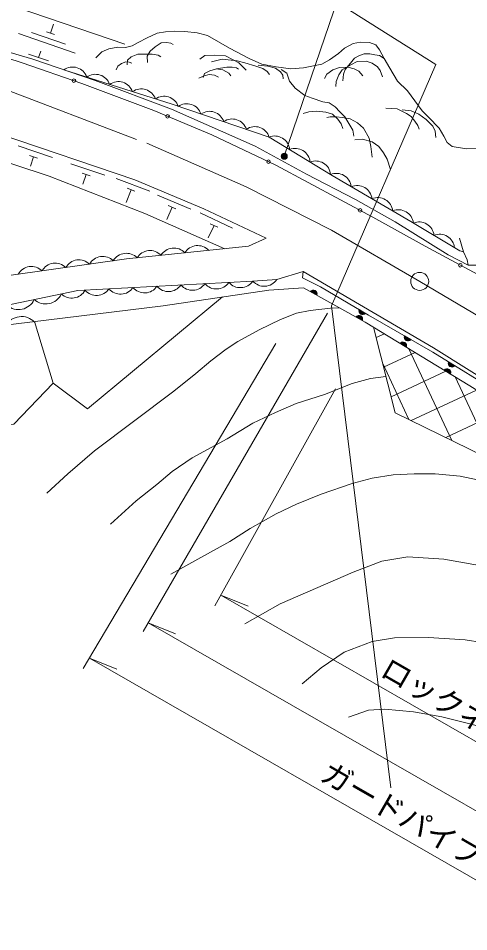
# Model space of a CAD drawing. Units: millimetres, scale not verified. Extents: x 40000 to 680000, y 20000 to 380000.
# Drawn here: x 430374 to 467918, y 242291 to 318460 of the extents above; entities that cross this region are included whole.
import ezdxf
from ezdxf.enums import TextEntityAlignment as Align

# ---------------------------------------------------------------- set-up
doc = ezdxf.new("R2010")
doc.units = ezdxf.units.MM
doc.header["$LTSCALE"] = 1000
doc.linetypes.add('CHAIN', pattern=[18.5, 12, -1.5, 3.5, -1.5])
for name, color, linetype, lineweight in [('M-BGD', 7, 'Continuous', 13), ('M-BGD-HTXT', 7, 'Continuous', 13), ('M-BMK', 2, 'Continuous', 13), ('M-BMK-ROW', 30, 'Continuous', 13), ('M-BMK-SRVR', 3, 'Continuous', 13), ('M-STR-HTXT', 7, 'Continuous', 13), ('M-STR-STRC', 7, 'Continuous', 13)]:
    doc.layers.add(name, color=color, linetype=linetype, lineweight=lineweight)
doc.styles.add('ＭＳ ゴシック', font='')
doc.styles.get('ＭＳ ゴシック').set_extended_font_data('MS Gothic')

msp = doc.modelspace()

# ---------------------------------------------------------------- hatches: boundary and pattern name
at = {"layer": 'M-BGD'}
for points in [[(454710, 295672), (455256, 295368, 0.84072)], [(459320, 293855), (458781, 294174, 0.84072)], [(458512, 293555), (459059, 293251, 0.84072)], [(463099, 291667), (462557, 291980, 0.84072)], [(462721, 291036), (462186, 291361, -0.84072)], [(466758, 289485), (466225, 289813, 0.84072)], [(466412, 288791), (465877, 289116, -0.84072)]]:
    msp.add_hatch(color=256, dxfattribs=at).paths.add_polyline_path(points)
h = msp.add_hatch(dxfattribs=at)
h.set_pattern_fill('USER', color=256, style=0, pattern_type=2)
h.set_pattern_definition([(25, (-0, 0), (-1056.546, 2265.77), []), (115, (-0, 0), (-2265.77, -1056.546), [])])
h.paths.add_polyline_path([(487150, 275772), (476961, 282185), (468006, 287821), (459982, 292702), (461787, 285563), (470415, 281345), (483328, 274753), (498928, 266496), (504963, 266171), (501119, 268141)])
at = {"layer": 'M-STR-STRC'}
msp.add_hatch(color=256, dxfattribs=at).paths.add_polyline_path([(452766, 307069, -1), (452327, 306830, -0.41421), (452427, 307169, -0.41421)])

# ---------------------------------------------------------------- linework, layer by layer
at = {"layer": 'M-BGD'}
for p, q in [((433053, 317216), (433316, 317970)), ((430396, 317191), (435116, 315541)), ((431488, 317286), (434320, 316296)), ((432722, 317331), (433383, 317100)), ((431235, 315465), (432891, 314900)), ((432063, 315183), (432245, 315715)), ((433219, 306848), (430377, 307809)), ((431986, 306790), (431323, 307015)), ((431654, 306902), (431390, 306122)), ((437589, 305370), (434747, 306331)), ((436355, 305312), (435692, 305537)), ((436024, 305425), (435751, 304619)), ((441334, 304052), (438525, 305106)), ((439771, 304157), (439376, 303104)), ((440099, 304035), (439444, 304280)), ((444754, 302545), (441990, 303710)), ((443197, 302713), (442760, 301676)), ((443520, 302577), (442875, 302849)), ((448239, 300945), (445526, 302226)), ((446691, 301179), (446210, 300162)), ((447007, 301029), (446374, 301328)), ((454710, 295672), (455256, 295368)), ((459320, 293855), (458781, 294174)), ((458512, 293555), (459059, 293251)), ((463099, 291667), (462557, 291980)), ((462186, 291361), (462721, 291036)), ((466758, 289485), (466225, 289813)), ((465877, 289116), (466412, 288791))]:
    msp.add_line(p, q, dxfattribs=at)
for points in [[(423654, 323094), (427549, 320289), (439252, 316303)], [(425239, 316916), (431577, 315051), (436782, 313275), (443157, 310868), (450118, 307792), (454397, 305466), (458472, 303348), (461774, 301480), (466211, 298746), (467859, 297878), (468575, 297870)], [(436830, 315156), (437333, 315670), (437921, 315903), (438682, 316050), (439320, 316014), (439872, 316148), (440375, 316443), (441111, 316815), (441946, 317207), (442657, 317342), (443405, 317379), (444252, 317354), (445282, 317244), (446141, 317011), (447049, 316508), (447993, 315957), (449618, 315098), (450665, 314637), (451865, 314422), (453081, 314237), (454159, 314329), (455661, 314630), (456322, 314995), (457052, 315527), (457555, 315970), (458275, 316355), (458896, 316453), (459636, 316443), (460168, 316246), (460484, 315822), (460876, 315116), (461334, 314312), (461977, 313211), (462819, 312420), (464031, 310746), (464574, 310213), (465441, 309300), (465842, 308632), (466121, 308108), (466544, 307774), (467726, 307585), (468595, 307618)], [(425297, 316484), (430689, 314736), (435679, 313032), (441675, 310760), (446498, 308745), (451840, 306210), (459917, 301880), (464282, 299449), (475955, 293163), (480942, 290341), (497176, 281478), (503020, 278728), (508550, 276464), (513102, 274906), (518084, 273601)], [(441143, 314764), (441126, 315288), (441362, 315703), (441779, 316078), (442277, 316403), (442723, 316444), (443099, 316383), (443282, 316281)], [(439446, 314576), (439487, 314970), (439783, 315239), (440337, 315459), (440885, 315469), (441545, 315459), (442022, 315378), (442256, 315246)], [(445498, 315041), (445932, 315359), (446735, 315376), (447653, 315318), (448298, 314995), (448762, 314739), (449366, 314127)], [(457434, 313233), (457474, 313792), (457617, 314196), (458052, 314703), (458411, 315127), (458765, 315336), (459204, 315482), (459672, 315485), (460103, 315423), (460483, 315347), (460876, 315116)], [(438528, 314161), (438668, 314472), (438979, 314700), (439332, 314819), (439606, 314809), (439840, 314726)], [(446470, 314830), (447380, 315045), (448617, 314914), (449259, 314745), (450177, 314470), (450745, 314260), (451112, 314012), (451322, 313778)], [(456852, 312782), (456881, 313182), (457092, 313740), (457383, 314168), (458090, 314590), (458610, 314841), (459357, 314881), (459882, 314716), (460310, 314419), (460544, 314100), (460744, 313581)], [(467492, 298982), (467182, 299060), (463086, 301516), (456544, 305347), (451283, 308556), (443189, 311289), (434180, 314163)], [(445793, 313530), (445896, 313859), (446339, 314085), (446900, 314236), (447418, 314156), (447927, 313878), (448101, 313662)], [(446900, 314236), (447749, 314388), (448213, 314391), (448564, 314336), (448743, 314202)], [(450378, 314539), (451182, 314465), (451801, 314286), (452223, 313999), (452427, 313723), (452443, 313413)], [(452285, 314198), (452769, 313894), (452988, 313209), (453448, 312631), (454269, 312026), (454883, 311787), (455771, 311497), (456292, 311419), (456796, 311081), (457184, 310661), (457583, 310251), (458004, 309554), (458253, 309122), (458342, 308640)], [(455887, 313448), (456092, 313801), (456594, 314161), (457159, 314355), (457838, 314394), (458369, 314252), (458757, 314035), (459082, 313665)], [(360756, 311911), (365150, 312264), (371985, 313078), (376164, 313503), (384911, 313609), (393693, 313326), (398509, 313114), (408712, 311885), (417537, 309892), (424265, 308158), (432960, 305286), (440928, 302172), (447581, 299247)], [(445426, 313459), (445867, 313672), (446293, 313768), (446720, 313724), (447072, 313555)], [(461009, 310973), (461948, 310911), (462726, 310529), (463116, 310262), (463414, 309870), (463667, 309509), (463788, 309218)], [(462381, 310826), (463110, 310744), (463769, 310471), (464364, 310015), (464922, 309471), (465125, 309034), (465169, 308509)], [(454112, 310506), (454586, 310669), (455257, 310711), (456014, 310641), (456566, 310464), (456998, 310054), (457281, 309644), (457415, 309255)], [(459863, 306885), (459759, 307768), (459608, 308468), (459147, 309287), (458661, 309749), (458048, 310075), (457363, 310196), (456911, 310237), (456367, 310237), (456088, 310180)], [(428761, 308831), (440087, 305000), (445853, 302570), (451023, 300128), (449571, 299455), (439408, 298393), (426411, 296553)], [(458422, 308317), (459059, 308380), (459863, 308166), (460436, 307760), (460818, 307243), (461128, 306702), (461401, 305854)], [(367133, 289699), (364012, 298663), (374423, 303017), (380727, 303548), (384764, 302911), (390465, 301424), (394467, 300327), (419401, 295739), (427175, 294058), (435342, 295757), (449919, 296550), (451915, 296677), (454111, 297349), (464983, 290979), (485559, 278079), (496375, 271838), (510725, 264719), (512361, 261439)], [(364502, 297254), (375100, 301175), (381834, 301789), (390044, 299972), (400243, 297791), (426165, 292767), (428598, 292783), (442443, 294487), (451244, 295792), (454152, 295982)], [(467142, 300132), (467492, 298982), (467774, 298323), (467859, 297878)], [(454111, 297349), (454071, 296816), (455564, 296075), (459559, 293714), (464924, 290611), (470794, 287007), (485310, 277780), (492706, 273546), (501011, 269143), (508560, 265370), (510457, 264269), (513263, 259131), (512617, 258411), (510655, 261340), (509016, 264095), (501119, 268141), (487150, 275772), (468006, 287821), (459292, 293121), (454152, 295982)], [(431731, 293169), (433275, 288031), (436147, 285895), (447390, 295221)], [(457152, 294313), (456387, 294273), (454696, 294087), (453573, 293876), (452238, 293355), (450453, 292493), (448675, 291518), (447692, 290867), (446417, 289902), (445163, 288839), (443326, 287364), (436736, 282387), (434493, 280469), (432745, 278863)], [(459982, 292702), (461787, 285563), (470415, 281345), (483328, 274753), (498928, 266496), (504963, 266171)], [(433275, 288031), (429996, 284613), (421003, 283707), (416291, 283125)], [(438049, 276285), (440205, 278217), (441917, 279580), (443201, 280673), (444881, 281798), (447798, 283398), (449929, 284685), (451800, 285588), (453544, 286332), (455906, 287093), (458209, 287997), (459731, 288425), (461021, 288592)], [(443090, 272094), (445346, 273353), (448009, 274843), (449694, 275927), (451873, 277147), (453564, 277933), (455627, 278765), (458214, 279671), (459870, 280109), (461623, 280401), (463376, 280486), (465120, 280475), (467201, 280281), (469697, 279745)], [(449245, 267951), (452211, 269626), (458294, 272274), (460674, 273194), (462836, 273546), (465840, 273361), (468823, 272842), (471688, 272088), (476793, 270025), (480848, 268216), (483882, 266642), (487607, 264277), (490909, 262133), (494365, 259583), (499932, 254522), (501391, 252692), (502330, 250565), (502901, 247862), (503203, 244646), (503572, 242111), (504075, 240972), (505633, 238794), (507915, 236058), (511405, 231662)], [(454046, 262955), (455633, 264308), (457547, 265614), (459882, 266478), (461726, 266804), (464574, 266828), (467608, 266641), (470442, 266173), (473533, 265182), (476186, 264121), (478447, 262968), (481076, 261449), (485185, 258855), (487633, 257136), (489713, 255492), (492115, 253195), (493631, 251292), (495138, 249067), (495808, 247681), (496340, 246065), (496620, 242353), (497173, 240175)], [(457901, 260185), (459557, 260778), (460931, 260856), (463305, 260622), (465663, 260216), (468115, 259607), (470520, 258920), (472566, 258156), (475009, 257028), (476352, 256342), (478523, 255405), (480511, 254353), (482119, 253342), (483822, 252046), (485446, 250720), (486430, 249611), (486963, 248625), (487400, 247423), (487697, 245940), (487760, 243452), (488010, 240876)]]:
    msp.add_lwpolyline(points, dxfattribs=at)
for centre in [(435009, 313260), (442817, 310283), (451229, 306500), (458864, 302445), (467216, 297869)]:
    msp.add_circle(centre, 150, dxfattribs=at)
for centre, radius, start, end in [((434904, 313145), 1250, 19.17572, 125.43592), ((436810, 312537), 1250, 19.17572, 125.43592), ((438715, 311929), 1250, 19.17572, 125.43592), ((440621, 311321), 1250, 19.17572, 125.43592), ((442522, 310710), 1250, 18.94123, 125.20143), ((444413, 310087), 1250, 18.31214, 124.57234), ((446309, 309450), 1250, 18.31208, 124.57228), ((448205, 308814), 1250, 18.31208, 124.57228), ((450094, 308172), 1250, 17.8812, 124.14141), ((451746, 307395), 1250, 5.48299, 111.74319), ((453454, 306353), 1250, 5.48299, 111.74319), ((455161, 305312), 1250, 5.48299, 111.74319), ((456888, 304278), 1250, 6.43335, 112.69355), ((458614, 303265), 1250, 6.51818, 112.77838), ((460340, 302255), 1250, 6.51767, 112.77788), ((462064, 301243), 1250, 6.44427, 112.70447), ((463778, 300226), 1250, 5.92503, 112.18524), ((465493, 299198), 1250, 5.92741, 112.18761), ((445328, 298258), 1250, 42.83417, 149.09437), ((437408, 297353), 1250, 44.93016, 151.19037), ((439378, 297616), 1250, 44.01694, 150.27714), ((441350, 297842), 1250, 42.83148, 149.09169), ((443339, 298050), 1250, 42.83417, 149.09437), ((433447, 296792), 1250, 44.93016, 151.19037), ((435428, 297072), 1250, 44.93016, 151.19037), ((431467, 296511), 1250, 44.93016, 151.19037), ((444886, 297026), 1250, 219.97755, 326.23775), ((446883, 297134), 1250, 219.97755, 326.23775), ((448879, 297244), 1250, 220.03917, 326.29938), ((450870, 297362), 1250, 220.50091, 326.76112), ((434833, 296370), 1250, 226.02961, 332.28982), ((436898, 296592), 1250, 219.97755, 326.23775), ((438895, 296701), 1250, 219.97755, 326.23775), ((440892, 296809), 1250, 219.97755, 326.23775), ((442889, 296918), 1250, 219.97755, 326.23775), ((454956, 295472), 318, 340.79084, 141.00857), ((430394, 295613), 1445, 228.61805, 334.87826), ((432658, 296084), 1445, 228.61805, 334.87826), ((459078, 294062), 318, 159.31056, 319.52829), ((430638, 292069), 1519, 44.08246, 150.34266), ((458759, 293356), 318, 340.79084, 141.00857), ((462855, 291871), 318, 159.8463, 320.06403), ((462425, 291152), 318, 338.58011, 138.79784), ((466520, 289695), 318, 158.34429, 318.56202), ((466116, 288907), 318, 338.58011, 138.79784)]:
    msp.add_arc(centre, radius, start, end, dxfattribs=at)
at = {"layer": 'M-BGD-HTXT'}
msp.add_line((452547, 306949), (460424, 330171), dxfattribs=at)
at = {"layer": 'M-BMK', "linetype": 'CHAIN'}
msp.add_lwpolyline([(429023, 312626), (441089, 308032), (449362, 304406), (456490, 300779), (463830, 296521), (479058, 287498), (487121, 282757), (491155, 280705), (498863, 277203), (506028, 274071), (513620, 271075), (518054, 269549), (523028, 268334), (526965, 267643), (531342, 267174), (536241, 266919), (542661, 266936), (548692, 267478), (553148, 268364)], dxfattribs=at)
at = {"layer": 'M-BMK-ROW'}
msp.add_lwpolyline([(461426, 254291), (456486, 294468), (465179, 314609), (433825, 334353), (429474, 339898)], dxfattribs=at)
at = {"layer": 'M-BMK-SRVR'}
msp.add_circle((463830, 296521), 750, dxfattribs=at)
at = {"layer": 'M-STR-HTXT'}
for p, q in [((456146, 293861), (440793, 267327)), ((451854, 291329), (435794, 264239)), ((456820, 287558), (446763, 269474)), ((447249, 270348), (493428, 243847)), ((447249, 270348), (449528, 269434)), ((441210, 268048), (443489, 267135)), ((436304, 265099), (495528, 231112)), ((436304, 265099), (438582, 264186))]:
    msp.add_line(p, q, dxfattribs=at)
msp.add_lwpolyline([(441210, 268048), (494021, 237742), (497516, 236165), (504017, 233780), (509344, 232208), (514143, 231075), (518833, 230229), (522402, 229730), (527588, 229272), (532587, 229109), (536852, 229223), (543557, 229794), (548978, 230602), (554252, 231778), (558902, 233045), (562178, 234084), (565896, 235443), (569639, 236975)], dxfattribs=at)
at = {"layer": 'M-STR-STRC'}
msp.add_circle((452547, 306949), 250, dxfattribs=at)

# ---------------------------------------------------------------- texts
at = {"layer": 'M-STR-HTXT', "style": 'ＭＳ ゴシック'}
for s, p in [('ロックネット L=57.0', (470404, 257302)), ('ガードパイプ L=70.0', (465427, 248629))]:
    msp.add_text(s, height=1833, rotation=330.15, dxfattribs=at).set_placement(p, align=Align.BOTTOM_CENTER)

doc.saveas('drawing.dxf')
